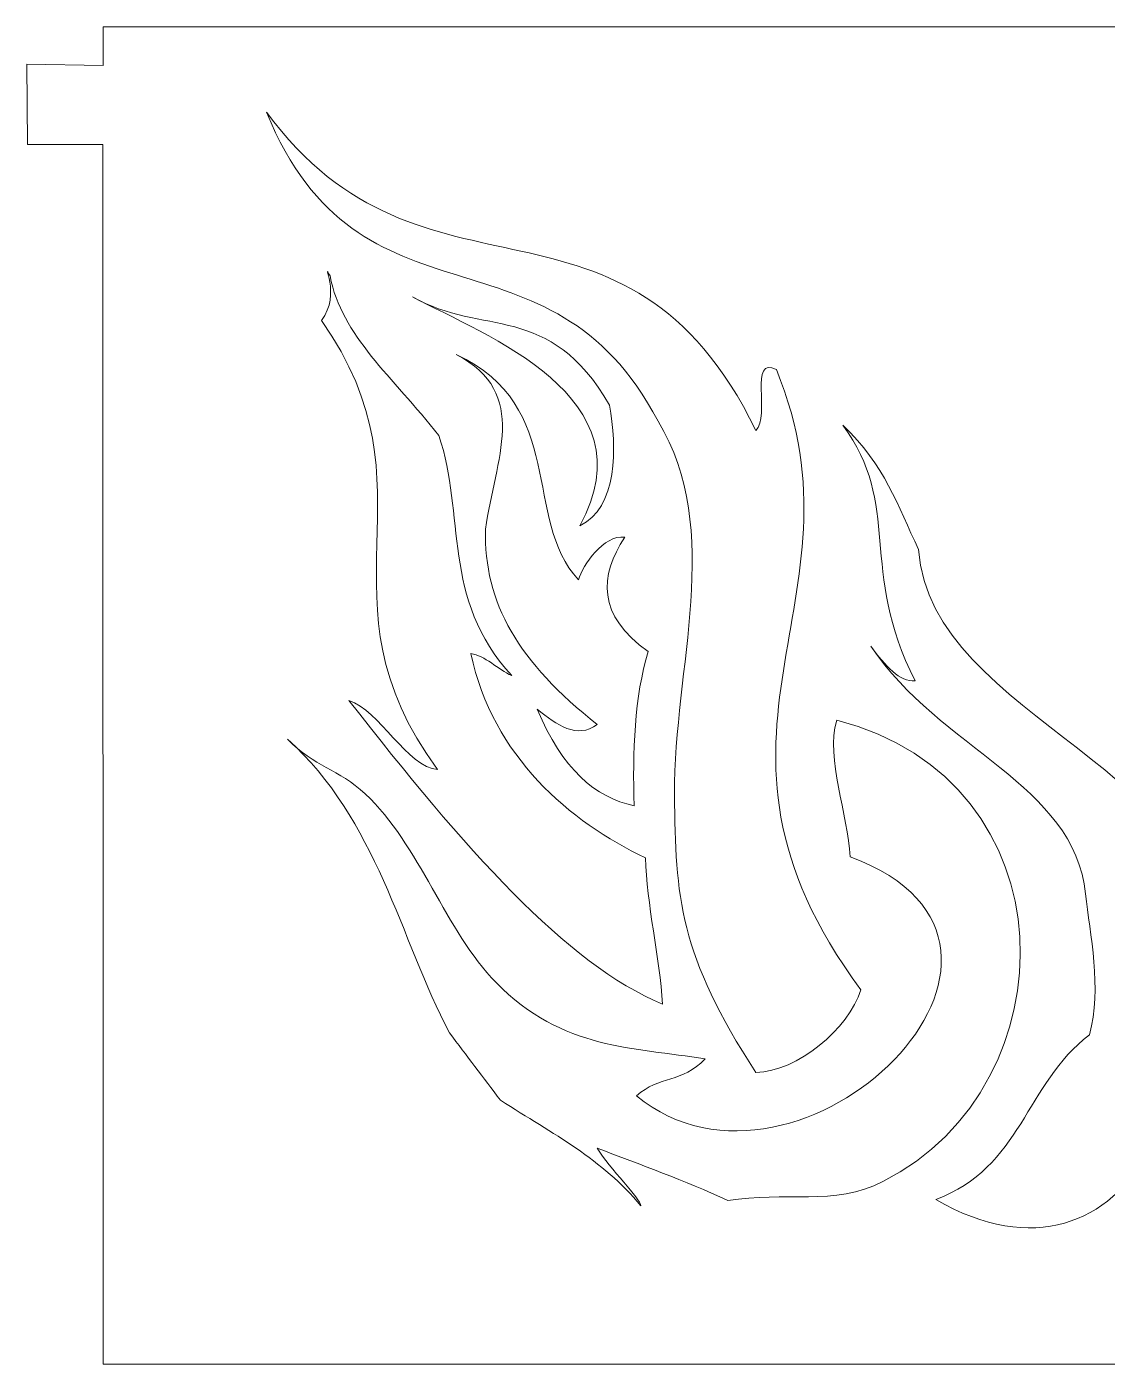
# Model space of a CAD drawing. Header units: millimetres. Extents: x -133 to 298, y -326 to 131.
# Drawn here: x 74.59 to 111.21, y 35.3 to 80.63 of the extents above; entities that cross this region are included whole.
import ezdxf

# ---------------------------------------------------------------- set-up
doc = ezdxf.new("R2010")
doc.units = ezdxf.units.MM
doc.header["$MEASUREMENT"] = 0
doc.layers.add('Layer 1', color=7, linetype='Continuous')

msp = doc.modelspace()

# ---------------------------------------------------------------- linework, layer by layer
at = {"layer": 'Layer 1', "color": 250, "lineweight": 9}
for points, knots in [([(77.1875, 35.2998), (77.1875, 35.2998), (190.7419, 35.2998), (190.7419, 35.2998), (190.7419, 35.2998), (190.7419, 35.2998), (190.7419, 76.5719), (190.7419, 76.5719), (190.7419, 76.5719), (190.7419, 76.5719), (193.5613, 76.6318), (193.5613, 76.6318), (193.5613, 76.6318), (193.5613, 76.6318), (193.5613, 79.3555), (193.5613, 79.3555), (193.5613, 79.3555), (193.5613, 79.3555), (190.7419, 79.322), (190.7419, 79.322), (190.7419, 79.322), (190.7419, 79.322), (190.7419, 80.6257), (190.7419, 80.6257), (190.7419, 80.6257), (190.7419, 80.6257), (77.1875, 80.6257), (77.1875, 80.6257), (77.1875, 80.6257), (77.1875, 80.6257), (77.1875, 79.3089), (77.1875, 79.3089), (77.1875, 79.3089), (77.1875, 79.3089), (74.5947, 79.3555), (74.5947, 79.3555), (74.5947, 79.3555), (74.5947, 79.3555), (74.6217, 76.6318), (74.6217, 76.6318), (74.6217, 76.6318), (74.6217, 76.6318), (77.1689, 76.6318), (77.1689, 76.6318), (77.1689, 76.6318), (77.1689, 76.6318), (77.1875, 35.2998), (77.1875, 35.2998)], [0, 0, 0, 0, 0.0769231, 0.0769231, 0.0769231, 0.0769231, 0.1538462, 0.1538462, 0.1538462, 0.1538462, 0.2307692, 0.2307692, 0.2307692, 0.2307692, 0.3076923, 0.3076923, 0.3076923, 0.3076923, 0.3846154, 0.3846154, 0.3846154, 0.3846154, 0.4615385, 0.4615385, 0.4615385, 0.4615385, 0.5384615, 0.5384615, 0.5384615, 0.5384615, 0.6153846, 0.6153846, 0.6153846, 0.6153846, 0.6923077, 0.6923077, 0.6923077, 0.6923077, 0.7692308, 0.7692308, 0.7692308, 0.7692308, 0.8461538, 0.8461538, 0.8461538, 0.8461538, 1, 1, 1, 1]), ([(82.7208, 77.7304), (85.8881, 69.9492), (92.3064, 74.2917), (95.9858, 67.2557), (95.9858, 67.2557), (98.2298, 63.5648), (96.5139, 58.8913), (96.5443, 54.604), (96.5443, 54.604), (96.5687, 51.1401), (96.7119, 49.1527), (99.3039, 45.1875), (99.3039, 45.1875), (100.7006, 45.2197), (102.4448, 46.6586), (102.8556, 47.9934), (102.8556, 47.9934), (96.4163, 56.6929), (103.2563, 61.1104), (99.9938, 69.0051), (99.9938, 69.0051), (99.0582, 69.5002), (99.7969, 67.4233), (99.2995, 66.9424), (99.2995, 66.9424), (94.8682, 76.0255), (88.0325, 70.4735), (82.7208, 77.7304)], [0, 0, 0, 0, 0.125, 0.125, 0.125, 0.125, 0.25, 0.25, 0.25, 0.25, 0.375, 0.375, 0.375, 0.375, 0.5, 0.5, 0.5, 0.5, 0.625, 0.625, 0.625, 0.625, 0.75, 0.75, 0.75, 0.75, 1, 1, 1, 1]), ([(84.8729, 72.1802), (84.5456, 72.7595), (85.2781, 71.5512), (84.5775, 70.6759), (84.5775, 70.6759), (88.6539, 64.9004), (84.21, 61.2863), (88.5171, 55.4533), (88.5171, 55.4533), (87.4967, 55.5279), (86.5267, 57.4748), (85.5128, 57.7957), (85.5128, 57.7957), (89.4253, 52.7773), (92.8717, 48.8473), (96.1408, 47.5053), (96.1408, 47.5053), (96.0415, 49.0671), (95.5942, 50.9174), (95.5622, 52.4612), (95.5622, 52.4612), (92.9914, 53.6806), (90.3829, 55.8935), (89.6442, 59.3822), (89.6442, 59.3822), (90.1109, 59.3212), (90.5665, 58.8455), (91.0295, 58.6359), (91.0295, 58.6359), (88.6288, 61.2367), (89.4658, 64.1106), (88.562, 66.7684), (88.562, 66.7684), (86.9809, 68.7865), (85.2595, 70.1446), (84.8729, 72.1802)], [0, 0, 0, 0, 0.1, 0.1, 0.1, 0.1, 0.2, 0.2, 0.2, 0.2, 0.3, 0.3, 0.3, 0.3, 0.4, 0.4, 0.4, 0.4, 0.5, 0.5, 0.5, 0.5, 0.6, 0.6, 0.6, 0.6, 0.7, 0.7, 0.7, 0.7, 0.8, 0.8, 0.8, 0.8, 1, 1, 1, 1]), ([(87.6648, 71.4735), (90.1571, 70.1459), (95.7428, 68.1011), (93.3362, 63.7137), (93.3362, 63.7137), (94.6095, 64.3138), (94.6072, 66.3755), (94.339, 67.8051), (94.339, 67.8051), (92.306, 71.3328), (90.0329, 70.1116), (87.6648, 71.4735)], [0, 0, 0, 0, 0.25, 0.25, 0.25, 0.25, 0.5, 0.5, 0.5, 0.5, 1, 1, 1, 1]), ([(89.1465, 69.5171), (91.6728, 68.206), (90.4581, 65.965), (90.1393, 63.6019), (90.1393, 63.6019), (90.072, 61.0913), (91.2698, 59.0812), (93.9249, 56.9795), (93.9249, 56.9795), (93.23, 56.4723), (92.5609, 56.9632), (91.8939, 57.4945), (91.8939, 57.4945), (92.736, 55.4731), (93.8606, 54.5066), (95.1737, 54.225), (95.1737, 54.225), (95.1237, 56.0189), (95.1822, 57.9488), (95.656, 59.4535), (95.656, 59.4535), (93.9166, 60.667), (93.9975, 62.0259), (94.8597, 63.3273), (94.8597, 63.3273), (94.128, 63.4183), (93.4358, 62.3761), (93.2883, 61.882), (93.2883, 61.882), (91.3717, 63.9597), (92.9137, 67.7698), (89.1465, 69.5171)], [0, 0, 0, 0, 0.1111111, 0.1111111, 0.1111111, 0.1111111, 0.2222222, 0.2222222, 0.2222222, 0.2222222, 0.3333333, 0.3333333, 0.3333333, 0.3333333, 0.4444444, 0.4444444, 0.4444444, 0.4444444, 0.5555556, 0.5555556, 0.5555556, 0.5555556, 0.6666667, 0.6666667, 0.6666667, 0.6666667, 0.7777778, 0.7777778, 0.7777778, 0.7777778, 1, 1, 1, 1]), ([(102.2432, 67.1183), (104.2581, 64.4338), (102.7682, 62.2378), (104.6962, 58.4626), (104.6962, 58.4626), (104.1835, 58.4052), (103.6876, 58.9735), (103.1938, 59.6338), (103.1938, 59.6338), (105.533, 56.1419), (110.0826, 54.9741), (110.4742, 51.2379), (110.4742, 51.2379), (110.6158, 49.8823), (111.0319, 48.038), (110.603, 46.4662), (110.603, 46.4662), (108.4336, 44.7988), (108.2953, 41.9542), (105.3969, 40.884), (105.3969, 40.884), (112.0057, 37.0583), (115.7913, 45.4864), (112.1789, 51.5605), (112.1789, 51.5605), (113.1008, 51.3423), (113.9649, 50.0541), (114.5385, 48.9872), (114.5385, 48.9872), (115.5157, 55.424), (105.2277, 57.0795), (104.8141, 62.9101), (104.8141, 62.9101), (104.0923, 64.4131), (103.6869, 65.7588), (102.2432, 67.1183)], [0, 0, 0, 0, 0.1, 0.1, 0.1, 0.1, 0.2, 0.2, 0.2, 0.2, 0.3, 0.3, 0.3, 0.3, 0.4, 0.4, 0.4, 0.4, 0.5, 0.5, 0.5, 0.5, 0.6, 0.6, 0.6, 0.6, 0.7, 0.7, 0.7, 0.7, 0.8, 0.8, 0.8, 0.8, 1, 1, 1, 1]), ([(90.6473, 44.2457), (92.4476, 43.0901), (94.0878, 42.2567), (95.4071, 40.6688), (95.4071, 40.6688), (95.4051, 40.9037), (94.34, 41.919), (93.9261, 42.6242), (93.9261, 42.6242), (95.4017, 42.0535), (96.878, 41.5365), (98.3506, 40.8448), (98.3506, 40.8448), (100.2783, 41.1764), (101.9548, 40.6451), (103.6062, 41.4873), (103.6062, 41.4873), (110.0682, 44.7803), (110.028, 55.1115), (102.0383, 57.124), (102.0383, 57.124), (101.6601, 55.8155), (102.4241, 53.9219), (102.5, 52.4976), (102.5, 52.4976), (110.6102, 49.4791), (100.7855, 39.8813), (95.2504, 44.396), (95.2504, 44.396), (96.0361, 45.0912), (96.7957, 44.8193), (97.5836, 45.6485), (97.5836, 45.6485), (95.1532, 46.044), (92.7592, 45.9434), (90.4975, 48.2343), (90.4975, 48.2343), (88.7859, 49.9678), (87.9112, 52.907), (86.0671, 54.6263), (86.0671, 54.6263), (85.1491, 55.4821), (84.3384, 55.5381), (83.4337, 56.4784), (83.4337, 56.4784), (86.4543, 53.7743), (87.2428, 49.7291), (88.919, 46.528), (88.919, 46.528), (89.4948, 45.7675), (90.0714, 45.0062), (90.6473, 44.2457)], [0, 0, 0, 0, 0.0714286, 0.0714286, 0.0714286, 0.0714286, 0.1428571, 0.1428571, 0.1428571, 0.1428571, 0.2142857, 0.2142857, 0.2142857, 0.2142857, 0.2857143, 0.2857143, 0.2857143, 0.2857143, 0.3571429, 0.3571429, 0.3571429, 0.3571429, 0.4285714, 0.4285714, 0.4285714, 0.4285714, 0.5, 0.5, 0.5, 0.5, 0.5714286, 0.5714286, 0.5714286, 0.5714286, 0.6428571, 0.6428571, 0.6428571, 0.6428571, 0.7142857, 0.7142857, 0.7142857, 0.7142857, 0.7857143, 0.7857143, 0.7857143, 0.7857143, 0.8571429, 0.8571429, 0.8571429, 0.8571429, 1, 1, 1, 1])]:
    msp.add_open_spline(points, degree=3, knots=knots, dxfattribs=at)

doc.saveas('drawing.dxf')
